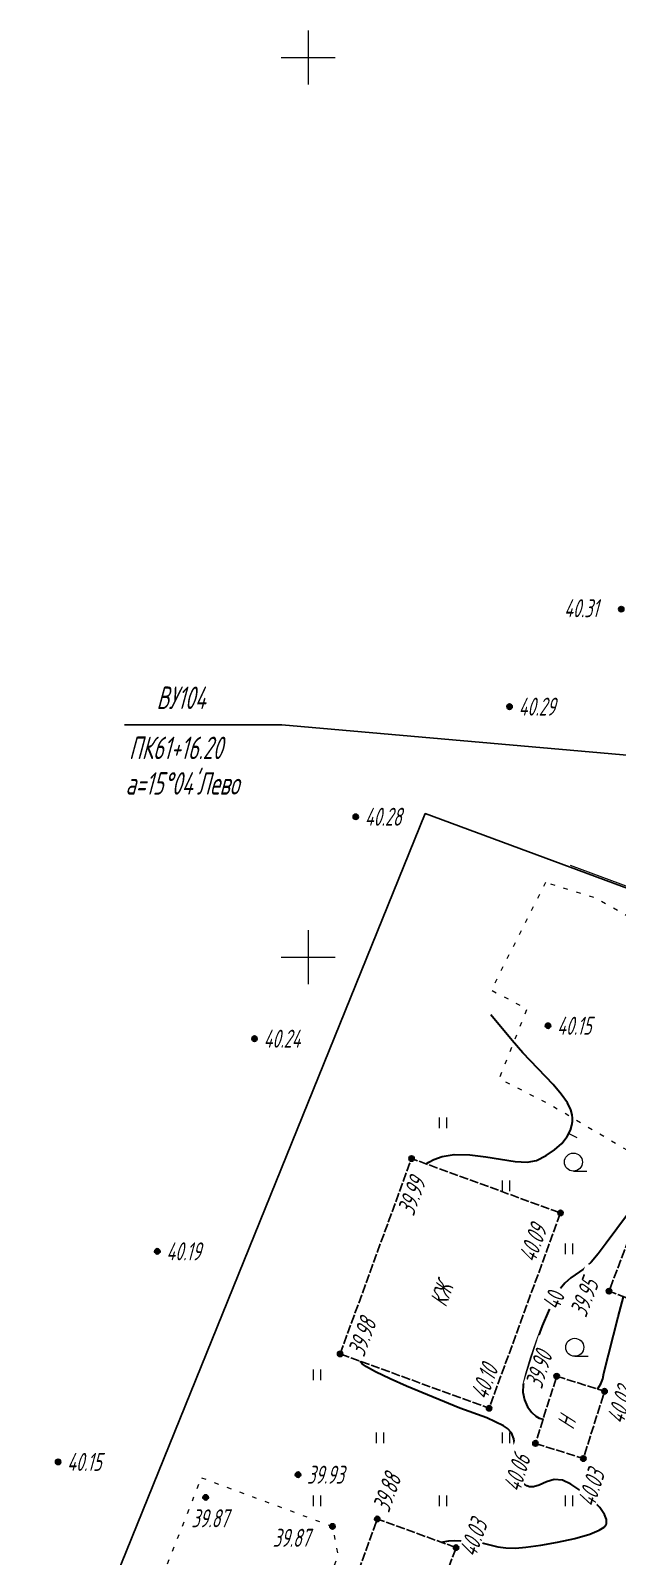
# Model space of a CAD drawing. Extents: x 2208637 to 2213412, y 575334 to 577367.
# Drawn here: x 2211084.6 to 2211117.2, y 576716.7 to 576801.5 of the extents above; entities that cross this region are included whole.
import ezdxf
from ezdxf.enums import TextEntityAlignment as Align

# ---------------------------------------------------------------- set-up
doc = ezdxf.new("R2010")
doc.units = 0
doc.header["$LTSCALE"] = 0.5
doc.linetypes.add('2000_16', pattern=[1, 1, 0])
doc.linetypes.add('2000_366_2', pattern=[1.5, 0.5, -1])
doc.layers.get('0').update_dxf_attribs({"lineweight": 25})
for name, color, linetype, lineweight in [('ИИ_ГОРИЗОНТАЛИ_ОСН', 32, 'Continuous', 15), ('ИИ_ГОРИЗОНТАЛИ_УТОЛЩ', 32, 'Continuous', 30), ('ИИ_ГРАНИЦЫ_ЗЕМЛЕПОЛЬЗОВАТЕЛЕЙ', 7, 'Continuous', 25), ('ИИ_КООРДИНАТНАЯ_СЕТКА', 3, 'Continuous', 25), ('ИИ_ОГРАДЫ', 7, 'Continuous', 25), ('ИИ_ОТМЕТКИ', 7, 'Continuous', 25), ('ИИ_СООРУЖЕНИЯ', 7, 'Continuous', 25), ('ИИ_ТРАССЫ_КЛС', 5, 'Continuous', 40), ('ИИ_УГОДЬЯ', 7, 'Continuous', 25)]:
    doc.layers.add(name, color=color, linetype=linetype, lineweight=lineweight)
doc.styles.add('D431', font='', dxfattribs={"height": 1})
doc.styles.add('GOST 2.304', font='cs_gost2304.shx', dxfattribs={"width": 0.8, "oblique": 15})
doc.styles.get('D431').set_extended_font_data('D431', italic=True)
doc.linetypes.add('2000_475_1', pattern='A,3,[1,Topography.shx,S=0.5,R=90,X=0,Y=0],0', length=3)
doc.linetypes.add('2000_485_1', pattern='A,34.5,[1,Topography.shx,S=1.5,R=120,X=0.5,Y=-0.87],-0.01,[1,Topography.shx,S=1.5,R=0,X=-0.25,Y=0.43],0,[3,Topography.shx,S=1,R=0,X=0.5,Y=0],-0.01,[1,Topography.shx,S=1.5,R=60,X=0.5,Y=-0.87],-1,34.5', length=70.02)

# ---------------------------------------------------------------- blocks, each defined once
blk = doc.blocks.new('500_12')
at = {"color": 0, "linetype": 'Continuous', "lineweight": -2, "flags": 128}
for points in [[(0, 3), (0, -3)], [(-3, 0), (3, 0)]]:
    blk.add_lwpolyline(points, dxfattribs=at)
at = {"color": 7, "linetype": 'Continuous', "lineweight": -2, "style": 'D431'}
blk.add_attdef('Вертикальная_подпись', (-0.5, 0.5), '', height=2, rotation=90, dxfattribs=at)
blk.add_attdef('Горизонтальная_подпись', (0.5, 0.5), '', height=2, dxfattribs=at)
blk = doc.blocks.new('500_329_6')
at = {"color": 0, "linetype": 'Continuous', "lineweight": -2}
blk.add_lwpolyline([(0, 0), (1, 0)], dxfattribs=at)
blk = doc.blocks.new('500_401')
at = {"color": 0, "linetype": 'Continuous', "lineweight": -2}
for points in [[(-0.4, 0), (-0.4, 1.2)], [(0.4, 0), (0.4, 1.2)]]:
    blk.add_lwpolyline(points, dxfattribs=at)
blk = doc.blocks.new('500_379')
at = {"color": 0, "linetype": 'Continuous', "lineweight": -2}
blk.add_lwpolyline([(0, -1), (1.5, -1)], dxfattribs=at)
blk.add_circle((0, 0), 1, dxfattribs=at)
blk = doc.blocks.new('500_330_1')
at = {"linetype": 'Continuous', "lineweight": -2}
h = blk.add_hatch(color=0, dxfattribs=at)
h.dxf.hatch_style = 1
edge = h.paths.add_edge_path()
edge.add_arc((0, 0), 0.3, 0, 360)
at = {"color": 0, "linetype": 'Continuous', "lineweight": -2}
blk.add_circle((0, 0), 0.3, dxfattribs=at)
at = {"color": 0, "linetype": 'Continuous', "lineweight": -2, "style": 'GOST 2.304', "flags": 1}
for tag, p in [('Номер', (-1, -1)), ('Номер_рабочей_станции', (-1, -3.5))]:
    blk.add_attdef(tag, text='', height=2, dxfattribs=at).set_placement(p, align=Align.RIGHT)
at = {"color": 0, "linetype": 'Continuous', "lineweight": -2, "style": 'GOST 2.304'}
blk.add_attdef('Высота', (1, -1), '', height=2, dxfattribs=at)
at = {"color": 0, "linetype": 'Continuous', "lineweight": -2, "style": 'GOST 2.304', "flags": 1}
blk.add_attdef('Код', (0, -3.5), '', height=2, dxfattribs=at)
blk = doc.blocks.new('P73C29463821740C39B50A13DAFD837')
at = {"color": 0, "linetype": '2000_485_1', "lineweight": -2, "flags": 128}
blk.add_lwpolyline([(2211084.58, 576703.85), (2211106.51, 576757.99), (2211131.17, 576748.86), (2211132.75, 576752.65), (2211146.95, 576746.94), (2211146.45, 576745.84), (2211158.63, 576740.76), (2211132.6, 576688.7)], close=True, dxfattribs=at)
at = {"color": 0, "lineweight": -2, "flags": 1}
for tag in ['Адрес (местоположение) участка', 'Дата постановки на учет', 'Тип объекта', 'Статус записи о ЗУ по справочнику', 'Кадастровый номер, обозначение, учетный номер объекта', 'Кадастровый номер квартала', 'Вид разрешенного использования по классификатору', 'Площадь, кв.м', 'Категория земель', 'Вид использования по документу', 'Кадастровая стоимость']:
    blk.add_attdef(tag, (0, 0), '', height=0.2, dxfattribs=at)
blk = doc.blocks.new('*U65')
at = {"color": 7, "true_color": 0xffffff}
blk.add_wipeout([(-1.24, 1.1), (1.34, 1.1), (1.34, -1.1), (-1.24, -1.1)], dxfattribs=at)
at = {"color": 0, "linetype": 'Continuous', "lineweight": -2, "style": 'GOST 2.304', "oblique": 15, "width": 0.8}
blk.add_attdef('Высота', text='', height=2, dxfattribs=at).set_placement((0, 0), align=Align.MIDDLE_CENTER)

msp = doc.modelspace()

# ---------------------------------------------------------------- linework, layer by layer
at = {"layer": 'ИИ_ГОРИЗОНТАЛИ_УТОЛЩ', "elevation": 40, "flags": 128}
for points in [[(2211106.564, 576738.519), (2211106.7, 576738.614), (2211106.986, 576738.772), (2211107.449, 576738.936), (2211108.113, 576739.041), (2211108.987, 576739.031), (2211109.873, 576738.922), (2211111.51, 576738.651), (2211112.177, 576738.61), (2211112.688, 576738.714), (2211113.221, 576738.991), (2211113.694, 576739.302), (2211114.092, 576739.651), (2211114.401, 576740.043), (2211114.574, 576740.391), (2211114.656, 576740.674), (2211114.685, 576740.873), (2211114.693, 576741.066), (2211114.673, 576741.247), (2211114.594, 576741.524), (2211114.408, 576741.906), (2211114.063, 576742.404), (2211113.616, 576742.928), (2211111.933, 576744.692), (2211111.336, 576745.376), (2211110.155, 576746.796)], [(2211117.742, 576735.706), (2211116.569, 576734.108), (2211116.12, 576733.528), (2211115.719, 576733.06), (2211115.31, 576732.682), (2211114.595, 576732.185), (2211114.26, 576731.902), (2211113.922, 576731.486), (2211113.666, 576731.029), (2211113.351, 576730.346), (2211113.008, 576729.514), (2211112.666, 576728.611), (2211112.356, 576727.713), (2211112.109, 576726.899), (2211111.955, 576726.244), (2211111.925, 576725.828), (2211112.027, 576725.405), (2211112.194, 576725.023), (2211112.424, 576724.703), (2211112.649, 576724.504), (2211112.842, 576724.396), (2211112.982, 576724.345), (2211113.056, 576724.331)], [(2211116.073, 576726.009), (2211116.271, 576726.302), (2211116.37, 576726.58), (2211116.435, 576726.884), (2211117.227, 576730.019), (2211117.531, 576731.14)], [(2211107.384, 576717.503), (2211107.81, 576717.566), (2211108.156, 576717.588), (2211108.477, 576717.578), (2211109.265, 576717.513), (2211109.724, 576717.449), (2211110.539, 576717.25), (2211110.987, 576717.179), (2211111.523, 576717.17), (2211112.104, 576717.224), (2211112.923, 576717.334), (2211113.864, 576717.494), (2211114.813, 576717.699), (2211115.657, 576717.943), (2211116.179, 576718.162), (2211116.443, 576718.338), (2211116.544, 576718.461), (2211116.57, 576718.523), (2211116.583, 576718.599), (2211116.571, 576718.763), (2211116.467, 576719.032), (2211116.2, 576719.419), (2211115.72, 576719.91), (2211115.159, 576720.362), (2211114.602, 576720.723), (2211114.138, 576720.942), (2211113.68, 576720.977), (2211113.244, 576720.847), (2211112.833, 576720.671), (2211112.522, 576720.578), (2211112.3, 576720.577), (2211112.158, 576720.622), (2211112.033, 576720.706), (2211111.934, 576720.825), (2211111.814, 576721.07), (2211111.695, 576721.492), (2211111.425, 576723.235), (2211111.302, 576723.568), (2211111.083, 576723.816), (2211110.857, 576723.974), (2211109.933, 576724.405), (2211108.423, 576724.95), (2211105.466, 576726.17), (2211104.553, 576726.571), (2211103.747, 576726.959), (2211103.25, 576727.237), (2211103, 576727.416), (2211102.904, 576727.518), (2211102.887, 576727.56)]]:
    msp.add_lwpolyline(points, dxfattribs=at)
at = {"layer": 'ИИ_ОГРАДЫ', "linetype": '2000_475_1', "lineweight": 20, "flags": 128}
msp.add_lwpolyline([(2211114.564, 576755.124), (2211125.749, 576750.976), (2211131.409, 576748.456)], dxfattribs=at)
at = {"layer": 'ИИ_СООРУЖЕНИЯ', "linetype": '2000_16', "flags": 128}
for points in [[(2211101.781, 576727.965), (2211105.746, 576738.818), (2211114.023, 576735.794), (2211110.057, 576724.941)], [(2211118.42, 576735.938), (2211121.707, 576734.693), (2211120.005, 576730.202), (2211116.719, 576731.448)], [(2211112.632, 576722.987), (2211115.29, 576722.149), (2211116.468, 576725.884), (2211113.81, 576726.722)], [(2211101.556, 576712.482), (2211105.934, 576710.893), (2211108.222, 576717.199), (2211103.843, 576718.787)]]:
    msp.add_lwpolyline(points, close=True, dxfattribs=at)
at = {"layer": 'ИИ_ТРАССЫ_КЛС', "lineweight": 25, "flags": 128}
msp.add_lwpolyline([(2211171.669, 576756.486), (2211098.541, 576762.923), (2211089.794, 576762.923)], dxfattribs=at)
at = {"layer": 'ИИ_УГОДЬЯ', "linetype": '2000_366_2', "lineweight": 20, "flags": 128}
for points in [[(2211113.186, 576754.152), (2211110.172, 576748.175), (2211112.158, 576747.135), (2211110.608, 576743.265), (2211113.621, 576741.717), (2211118.138, 576739.045), (2211128.647, 576742.458), (2211129.833, 576746.362), (2211123.614, 576748.987), (2211115.907, 576753.318)], [(2211094.078, 576721.081), (2211101.353, 576718.378), (2211101.663, 576716.739), (2211098.292, 576708.186), (2211097.937, 576706.635), (2211094.522, 576708.186), (2211089.953, 576710.623)]]:
    msp.add_lwpolyline(points, close=True, dxfattribs=at)

# ---------------------------------------------------------------- block references
at = {"layer": 'ИИ_ГОРИЗОНТАЛИ_ОСН', "xscale": 0.5, "yscale": 0.5, "zscale": 0.5, "rotation": 333.5547628764018}
msp.add_blockref('500_329_6', (2211114.487, 576740.217, 40), dxfattribs=at)
at = {"layer": 'ИИ_КООРДИНАТНАЯ_СЕТКА', "color": 3, "lineweight": 20, "xscale": 0.5, "yscale": 0.5, "zscale": 0.5}
for p in [(2211100, 576800), (2211100, 576750)]:
    msp.add_blockref('500_12', p, dxfattribs=at)
at = {"layer": 'ИИ_УГОДЬЯ', "lineweight": 20, "xscale": 0.5, "yscale": 0.5, "zscale": 0.5}
for name, p in [('500_401', (2211107.5, 576740.5)), ('500_379', (2211114.738, 576738.623)), ('500_401', (2211111, 576737)), ('500_401', (2211114.5, 576733.5)), ('500_379', (2211114.814, 576728.328)), ('500_401', (2211100.5, 576726.5)), ('500_401', (2211104, 576723)), ('500_401', (2211111, 576723)), ('500_401', (2211100.5, 576719.5)), ('500_401', (2211107.5, 576719.5)), ('500_401', (2211114.5, 576719.5))]:
    msp.add_blockref(name, p, dxfattribs=at)

# ---------------------------------------------------------------- wipeouts: each hides what was drawn before it
at = {"lineweight": 0}
for points, layer in [([(2211114.337, 576768.827), (2211116.978, 576768.827), (2211116.978, 576769.967), (2211114.337, 576769.967)], 'ИИ_ОТМЕТКИ'), ([(2211111.81, 576763.359), (2211114.611, 576763.359), (2211114.611, 576764.576), (2211111.81, 576764.576)], 'ИИ_ОТМЕТКИ'), ([(2211097.64, 576744.908), (2211100.3, 576744.908), (2211100.3, 576746.126), (2211097.64, 576746.126)], 'ИИ_ОТМЕТКИ'), ([(2211092.241, 576733.091), (2211094.862, 576733.091), (2211094.862, 576734.231), (2211092.241, 576734.231)], 'ИИ_ОТМЕТКИ'), ([(2211086.73, 576721.392), (2211089.351, 576721.392), (2211089.351, 576722.532), (2211086.73, 576722.532)], 'ИИ_ОТМЕТКИ'), ([(2211091.64, 576763.711), (2211095.399, 576763.711), (2211095.399, 576765.136), (2211091.64, 576765.136)], 'ИИ_ТРАССЫ_КЛС')]:
    msp.add_wipeout(points, dxfattribs=at).dxf.layer = layer

# ---------------------------------------------------------------- next in the draw order: block references
at = {"layer": 'ИИ_ОТМЕТКИ'}
ref = msp.add_blockref('500_330_1', (2211117.398, 576769.346, 40.31), dxfattribs=dict(at, xscale=0.5, yscale=0.5, zscale=0.5))
ref.add_attrib('Высота', '40.31', (2211114.22, 576768.897), dxfattribs={"layer": '0', "color": 0, "linetype": 'Continuous', "lineweight": -2, "height": 1, "style": 'GOST 2.304', "oblique": 15, "width": 0.8})
ref = msp.add_blockref('500_330_1', (2211111.193, 576763.929, 40.291), dxfattribs=dict(at, xscale=0.5, yscale=0.5, zscale=0.5))
ref.add_attrib('Высота', '40.29', (2211111.693, 576763.429), dxfattribs={"layer": '0', "color": 0, "linetype": 'Continuous', "lineweight": -2, "height": 1, "style": 'GOST 2.304', "oblique": 15, "width": 0.8})
ref = msp.add_blockref('500_330_1', (2211097.023, 576745.478, 40.235), dxfattribs=dict(at, xscale=0.5, yscale=0.5, zscale=0.5))
ref.add_attrib('Высота', '40.24', (2211097.523, 576744.978), dxfattribs={"layer": '0', "color": 0, "linetype": 'Continuous', "lineweight": -2, "height": 1, "style": 'GOST 2.304', "oblique": 15, "width": 0.8})
ref = msp.add_blockref('500_330_1', (2211091.624, 576733.661, 40.193), dxfattribs=dict(at, xscale=0.5, yscale=0.5, zscale=0.5))
ref.add_attrib('Высота', '40.19', (2211092.124, 576733.161), dxfattribs={"layer": '0', "color": 0, "linetype": 'Continuous', "lineweight": -2, "height": 1, "style": 'GOST 2.304', "oblique": 15, "width": 0.8})
ref = msp.add_blockref('500_330_1', (2211086.113, 576721.962, 40.152), dxfattribs=dict(at, xscale=0.5, yscale=0.5, zscale=0.5))
ref.add_attrib('Высота', '40.15', (2211086.613, 576721.462), dxfattribs={"layer": '0', "color": 0, "linetype": 'Continuous', "lineweight": -2, "height": 1, "style": 'GOST 2.304', "oblique": 15, "width": 0.8})

# ---------------------------------------------------------------- next in the draw order: texts
at = {"layer": 'ИИ_ТРАССЫ_КЛС', "lineweight": 25, "style": 'GOST 2.304', "oblique": 15, "width": 0.8}
msp.add_text('ВУ104', height=1.25, dxfattribs=at).set_placement((2211091.578, 576763.798))

# ---------------------------------------------------------------- next in the draw order: wipeouts: each hides what was drawn before it
at = {"lineweight": 0}
for points, layer in [([(2211113.941, 576730.264), (2211114.427, 576731.317), (2211113.391, 576731.794), (2211112.906, 576730.741)], 'ИИ_ГОРИЗОНТАЛИ_УТОЛЩ'), ([(2211103.264, 576757.24), (2211106.065, 576757.24), (2211106.065, 576758.457), (2211103.264, 576758.457)], 'ИИ_ОТМЕТКИ'), ([(2211113.947, 576745.627), (2211116.568, 576745.627), (2211116.568, 576746.767), (2211113.947, 576746.767)], 'ИИ_ОТМЕТКИ'), ([(2211105.946, 576735.6), (2211106.91, 576738.238), (2211105.839, 576738.629), (2211104.875, 576735.992)], 'ИИ_ОТМЕТКИ'), ([(2211112.712, 576733.072), (2211113.673, 576735.703), (2211112.603, 576736.094), (2211111.641, 576733.464)], 'ИИ_ОТМЕТКИ'), ([(2211103.19, 576727.763), (2211104.154, 576730.4), (2211103.083, 576730.791), (2211102.119, 576728.154)], 'ИИ_ОТМЕТКИ'), ([(2211113.065, 576725.991), (2211113.91, 576728.668), (2211112.823, 576729.011), (2211111.978, 576726.334)], 'ИИ_ОТМЕТКИ'), ([(2211110.045, 576725.449), (2211110.945, 576727.911), (2211109.874, 576728.302), (2211108.974, 576725.84)], 'ИИ_ОТМЕТКИ'), ([(2211117.615, 576724.106), (2211118.465, 576726.799), (2211117.304, 576727.166), (2211116.454, 576724.472)], 'ИИ_ОТМЕТКИ'), ([(2211111.869, 576720.328), (2211112.687, 576722.923), (2211111.545, 576723.283), (2211110.726, 576720.688)], 'ИИ_ОТМЕТКИ'), ([(2211099.99, 576720.68), (2211102.798, 576720.68), (2211102.798, 576721.82), (2211099.99, 576721.82)], 'ИИ_ОТМЕТКИ'), ([(2211104.567, 576719.11), (2211105.524, 576721.75), (2211104.453, 576722.138), (2211103.495, 576719.499)], 'ИИ_ОТМЕТКИ'), ([(2211116, 576719.49), (2211116.843, 576722.161), (2211115.756, 576722.504), (2211114.913, 576719.833)], 'ИИ_ОТМЕТКИ'), ([(2211093.565, 576718.257), (2211096.393, 576718.257), (2211096.393, 576719.397), (2211093.565, 576719.397)], 'ИИ_ОТМЕТКИ'), ([(2211109.415, 576716.708), (2211110.37, 576719.341), (2211109.298, 576719.73), (2211108.343, 576717.097)], 'ИИ_ОТМЕТКИ'), ([(2211098.086, 576717.173), (2211100.914, 576717.173), (2211100.914, 576718.313), (2211098.086, 576718.313)], 'ИИ_ОТМЕТКИ'), ([(2211107.749, 576730.54), (2211108.328, 576732.125), (2211107.257, 576732.517), (2211106.678, 576730.931)], 'ИИ_СООРУЖЕНИЯ'), ([(2211114.822, 576723.742), (2211115.077, 576724.551), (2211113.99, 576724.894), (2211113.735, 576724.085)], 'ИИ_СООРУЖЕНИЯ'), ([(2211090.107, 576760.924), (2211097.167, 576760.924), (2211097.167, 576762.446), (2211090.107, 576762.446)], 'ИИ_ТРАССЫ_КЛС'), ([(2211089.922, 576758.952), (2211098.648, 576758.952), (2211098.648, 576760.409), (2211089.922, 576760.409)], 'ИИ_ТРАССЫ_КЛС')]:
    msp.add_wipeout(points, dxfattribs=at).dxf.layer = layer

# ---------------------------------------------------------------- next in the draw order: block references
at = {"layer": 'ИИ_ОТМЕТКИ'}
ref = msp.add_blockref('500_330_1', (2211102.647, 576757.81, 40.279), dxfattribs=dict(at, xscale=0.5, yscale=0.5, zscale=0.5))
ref.add_attrib('Высота', '40.28', (2211103.147, 576757.31, 40.279), dxfattribs={"layer": '0', "color": 0, "linetype": 'Continuous', "lineweight": -2, "height": 1, "style": 'GOST 2.304', "oblique": 15, "width": 0.8})
ref = msp.add_blockref('500_330_1', (2211113.33, 576746.197, 40.15), dxfattribs=dict(at, xscale=0.5, yscale=0.5, zscale=0.5))
ref.add_attrib('Высота', '40.15', (2211113.83, 576745.697, -26.767), dxfattribs={"layer": '0', "color": 0, "linetype": 'Continuous', "lineweight": -2, "height": 1, "style": 'GOST 2.304', "oblique": 15, "width": 0.8})
ref = msp.add_blockref('500_330_1', (2211105.746, 576738.818, 39.99), dxfattribs=dict(at, xscale=0.5, yscale=0.5, zscale=0.5, rotation=69.92914883782453))
ref.add_attrib('Высота', '39.99', (2211105.863, 576735.578), dxfattribs={"layer": '0', "color": 0, "linetype": 'Continuous', "lineweight": -2, "height": 1, "rotation": 69.92915, "style": 'GOST 2.304', "oblique": 15, "width": 0.8})
ref = msp.add_blockref('500_330_1', (2211101.781, 576727.965, 39.985), dxfattribs=dict(at, xscale=0.5, yscale=0.5, zscale=0.5, rotation=69.92914883782453))
ref.add_attrib('Высота', '39.98', (2211103.107, 576727.74), dxfattribs={"layer": '0', "color": 0, "linetype": 'Continuous', "lineweight": -2, "height": 1, "rotation": 69.92915, "style": 'GOST 2.304', "oblique": 15, "width": 0.8})
ref = msp.add_blockref('500_330_1', (2211113.81, 576726.722, 39.899), dxfattribs=dict(at, xscale=0.4999999999999999, yscale=0.4999999999999999, zscale=0.4999999999999999, rotation=72.49062015877098))
ref.add_attrib('Высота', '39.90', (2211112.983, 576725.964), dxfattribs={"layer": '0', "color": 0, "linetype": 'Continuous', "lineweight": -2, "height": 1, "rotation": 72.49062, "style": 'GOST 2.304', "oblique": 15, "width": 0.8})
ref = msp.add_blockref('500_330_1', (2211110.057, 576724.941, 40.1), dxfattribs=dict(at, xscale=0.5, yscale=0.5, zscale=0.5, rotation=69.92914883782453))
ref.add_attrib('Высота', '40.10', (2211109.939, 576725.363), dxfattribs={"layer": '0', "color": 0, "linetype": 'Continuous', "lineweight": -2, "height": 1, "rotation": 69.92915, "style": 'GOST 2.304', "oblique": 15, "width": 0.8})
ref = msp.add_blockref('500_330_1', (2211116.468, 576725.884, 40.018), dxfattribs=dict(at, xscale=0.4999999999999999, yscale=0.4999999999999999, zscale=0.4999999999999999, rotation=72.49062015877098))
ref.add_attrib('Высота', '40.02', (2211117.513, 576724.015), dxfattribs={"layer": '0', "color": 0, "linetype": 'Continuous', "lineweight": -2, "height": 1, "rotation": 72.49062, "style": 'GOST 2.304', "oblique": 15, "width": 0.8})
ref = msp.add_blockref('500_330_1', (2211112.632, 576722.987, 40.056), dxfattribs=dict(at, xscale=0.4999999999999999, yscale=0.4999999999999999, zscale=0.4999999999999999, rotation=72.49062015877098))
ref.add_attrib('Высота', '40.06', (2211111.767, 576720.237), dxfattribs={"layer": '0', "color": 0, "linetype": 'Continuous', "lineweight": -2, "height": 1, "rotation": 72.49062, "style": 'GOST 2.304', "oblique": 15, "width": 0.8})
ref = msp.add_blockref('500_330_1', (2211099.44, 576721.25, 39.93), dxfattribs=dict(at, xscale=0.5, yscale=0.5, zscale=0.5))
ref.add_attrib('Высота', '39.93', (2211099.94, 576720.75, 39.93), dxfattribs={"layer": '0', "color": 0, "linetype": 'Continuous', "lineweight": -2, "height": 1, "style": 'GOST 2.304', "oblique": 15, "width": 0.8})
ref = msp.add_blockref('500_330_1', (2211115.29, 576722.149, 40.026), dxfattribs=dict(at, xscale=0.4999999999999999, yscale=0.4999999999999999, zscale=0.4999999999999999, rotation=72.49062015877098))
ref.add_attrib('Высота', '40.03', (2211115.899, 576719.399), dxfattribs={"layer": '0', "color": 0, "linetype": 'Continuous', "lineweight": -2, "height": 1, "rotation": 72.49062, "style": 'GOST 2.304', "oblique": 15, "width": 0.8})
ref = msp.add_blockref('500_330_1', (2211103.843, 576718.787, 39.882), dxfattribs=dict(at, xscale=0.5, yscale=0.5, zscale=0.5, rotation=70.05991637532257))
ref.add_attrib('Высота', '39.88', (2211104.484, 576719.087, 40.898), dxfattribs={"layer": '0', "color": 0, "linetype": 'Continuous', "lineweight": -2, "height": 1, "rotation": 70.05992, "style": 'GOST 2.304', "oblique": 15, "width": 0.8})
ref = msp.add_blockref('500_330_1', (2211094.31, 576719.99, 39.87), dxfattribs=dict(at, xscale=0.5, yscale=0.5, zscale=0.5))
ref.add_attrib('Высота', '39.87', (2211093.515, 576718.327), dxfattribs={"layer": '0', "color": 0, "linetype": 'Continuous', "lineweight": -2, "height": 1, "style": 'GOST 2.304', "oblique": 15, "width": 0.8})
ref = msp.add_blockref('500_330_1', (2211101.353, 576718.378, 39.87), dxfattribs=dict(at, xscale=0.5, yscale=0.5, zscale=0.5))
ref.add_attrib('Высота', '39.87', (2211098.036, 576717.243), dxfattribs={"layer": '0', "color": 0, "linetype": 'Continuous', "lineweight": -2, "height": 1, "style": 'GOST 2.304', "oblique": 15, "width": 0.8})
ref = msp.add_blockref('500_330_1', (2211108.222, 576717.199, 40.028), dxfattribs=dict(at, xscale=0.5, yscale=0.5, zscale=0.5, rotation=70.05991637532257))
ref.add_attrib('Высота', '40.03', (2211109.309, 576716.622), dxfattribs={"layer": '0', "color": 0, "linetype": 'Continuous', "lineweight": -2, "height": 1, "rotation": 70.05992, "style": 'GOST 2.304', "oblique": 15, "width": 0.8})

# ---------------------------------------------------------------- next in the draw order: texts
at = {"layer": 'ИИ_СООРУЖЕНИЯ', "ltscale": 0.5, "style": 'GOST 2.304', "oblique": 15, "width": 0.8}
for s, rotation, p in [('КЖ', 69.92915, (2211107.666, 576730.517, -88.25)), ('Н', 72.49062, (2211114.74, 576723.715, -88.25))]:
    msp.add_text(s, height=1, rotation=rotation, dxfattribs=at).set_placement(p)
at = {"layer": 'ИИ_ТРАССЫ_КЛС', "lineweight": 25, "style": 'GOST 2.304', "oblique": 15, "width": 0.8}
for s, p in [('ПК61+16.20', (2211090.045, 576761.012)), ("а=15°04'Лево", (2211089.851, 576759.039))]:
    msp.add_text(s, height=1.25, dxfattribs=at).set_placement(p)

# ---------------------------------------------------------------- next in the draw order: wipeouts: each hides what was drawn before it
at = {"lineweight": 0}
msp.add_wipeout([(2211115.523, 576729.958), (2211116.518, 576732.584), (2211115.452, 576732.988), (2211114.457, 576730.362)], dxfattribs=at).dxf.layer = 'ИИ_ОТМЕТКИ'

# ---------------------------------------------------------------- next in the draw order: block references
at = {"layer": 'ИИ_ГРАНИЦЫ_ЗЕМЛЕПОЛЬЗОВАТЕЛЕЙ'}
ref = msp.add_blockref('P73C29463821740C39B50A13DAFD837', (0, 0), dxfattribs=at)
ref.add_attrib('Кадастровый номер, обозначение, учетный номер объекта', '61:37:0100101:99', (2211121.661, 576712.512), dxfattribs={"layer": '0', "color": 0, "lineweight": -2, "height": 1, "style": 'GOST 2.304', "oblique": 15, "width": 0.8})
at = {"layer": 'ИИ_ОТМЕТКИ'}
ref = msp.add_blockref('500_330_1', (2211114.023, 576735.794, 40.091), dxfattribs=dict(at, xscale=0.5, yscale=0.5, zscale=0.5, rotation=69.92914883782453))
ref.add_attrib('Высота', '40.09', (2211112.606, 576732.987), dxfattribs={"layer": '0', "color": 0, "linetype": 'Continuous', "lineweight": -2, "height": 1, "rotation": 69.92915, "style": 'GOST 2.304', "oblique": 15, "width": 0.8})
ref = msp.add_blockref('500_330_1', (2211116.719, 576731.448, 39.946), dxfattribs=dict(at, xscale=0.5, yscale=0.5, zscale=0.5, rotation=69.24642870367232))
ref.add_attrib('Высота', '39.95', (2211115.44, 576729.936), dxfattribs={"layer": '0', "color": 0, "linetype": 'Continuous', "lineweight": -2, "height": 1, "rotation": 69.24643, "style": 'GOST 2.304', "oblique": 15, "width": 0.8})

# ---------------------------------------------------------------- next in the draw order: block references
at = {"layer": 'ИИ_ГОРИЗОНТАЛИ_УТОЛЩ', "color": 32, "lineweight": 20}
ref = msp.add_blockref('*U65', (2211113.666, 576731.029, 40), dxfattribs=dict(at, xscale=0.5, yscale=0.5, zscale=0.5, rotation=65.25514353172194))
ref.add_attrib('Высота', '40', dxfattribs={"layer": '0', "color": 0, "linetype": 'Continuous', "lineweight": -2, "height": 1, "rotation": 65.25514, "style": 'GOST 2.304', "width": 0.8}).set_placement((2211113.666, 576731.029, 40), align=Align.MIDDLE_CENTER)

doc.saveas('drawing.dxf')
